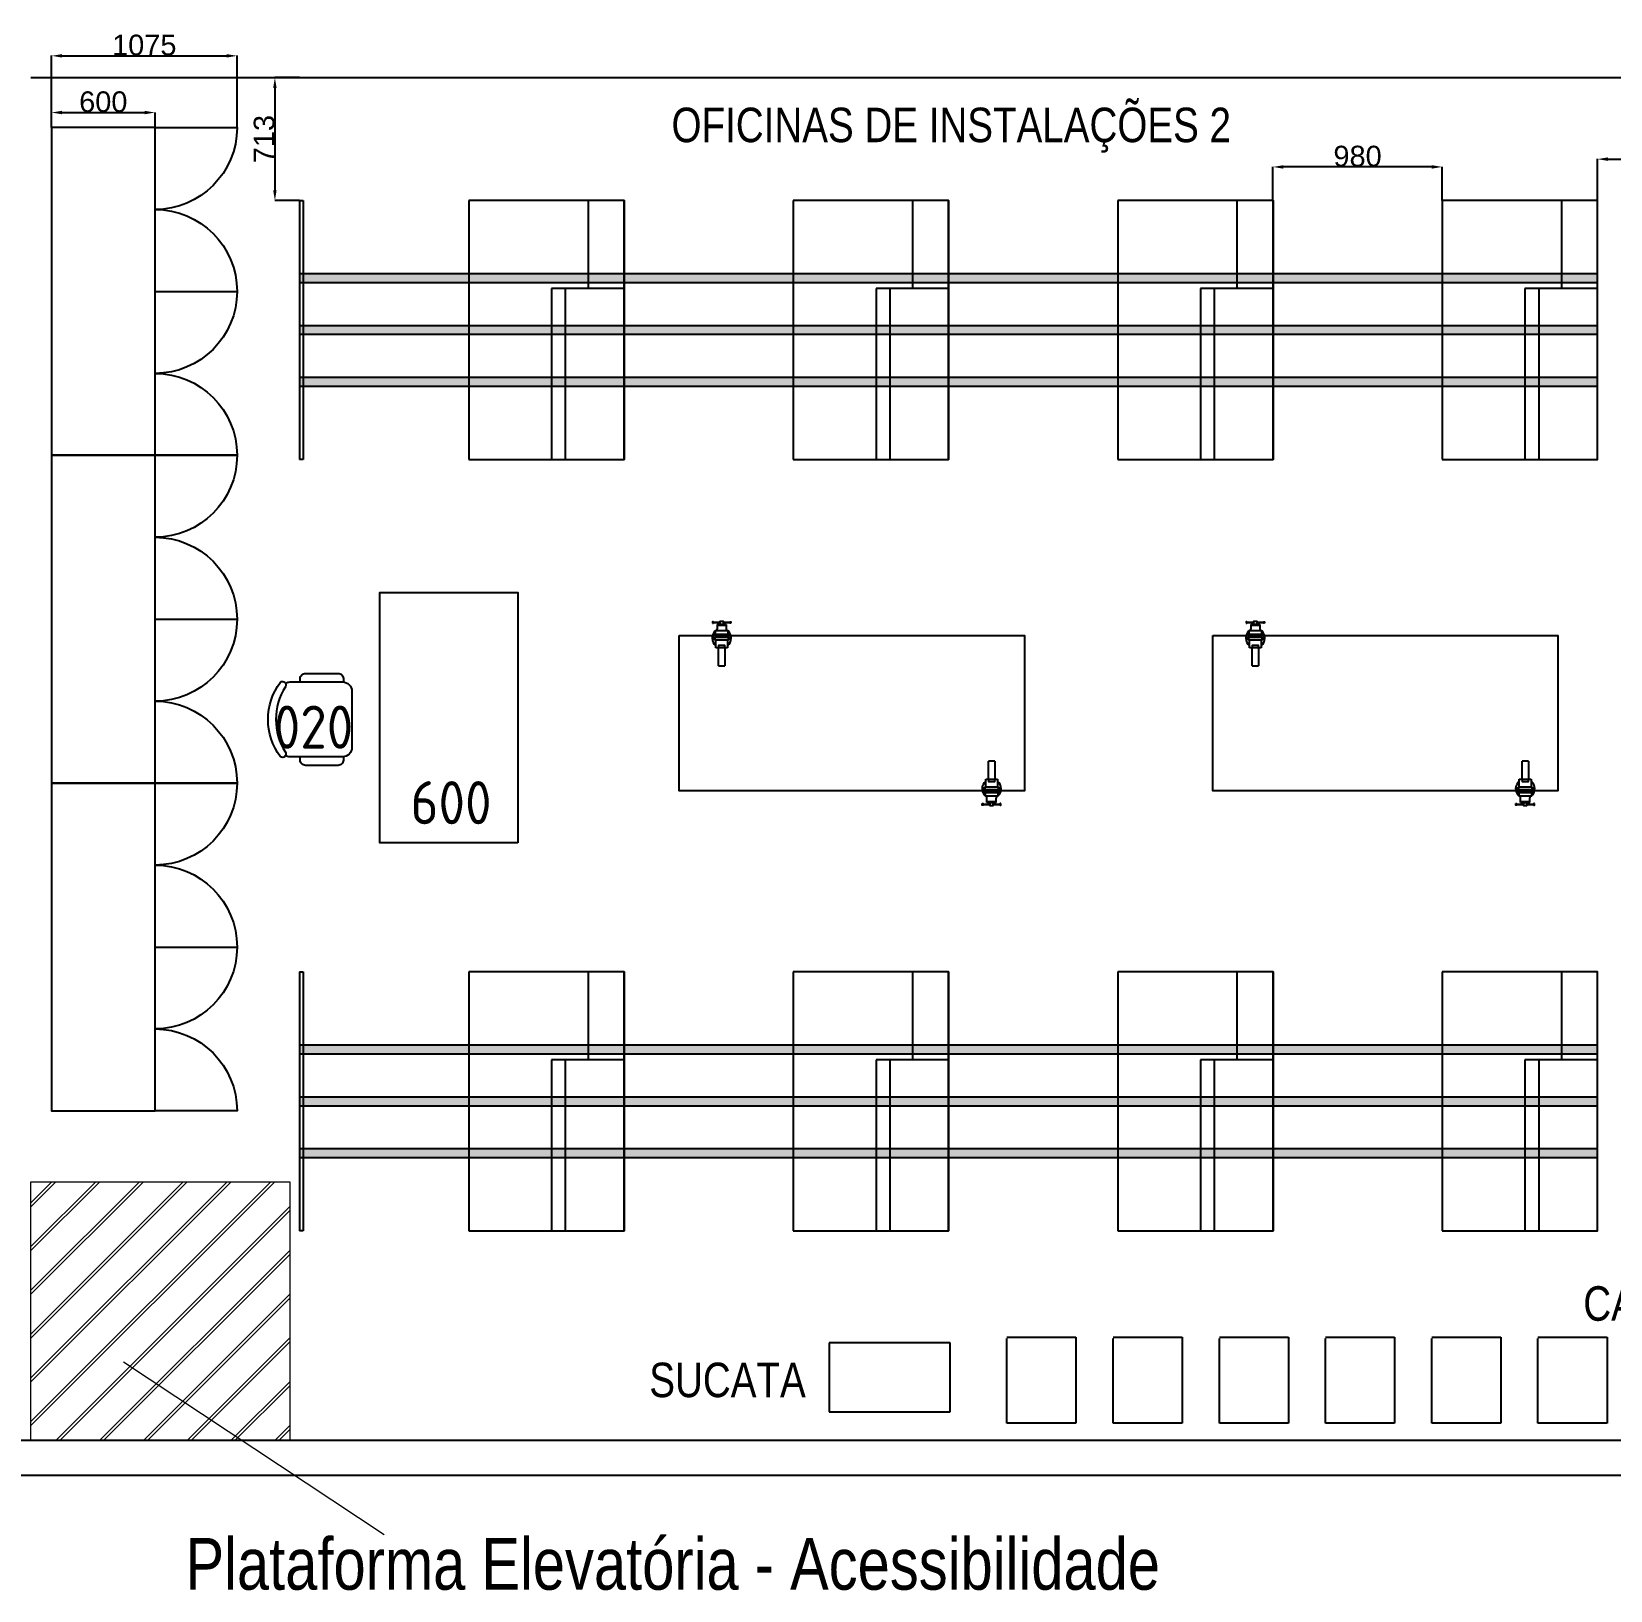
# Model space of a CAD drawing. Header units: millimetres. Extents: x 18768 to 1484868, y -11027 to 520152.
# Drawn here: x 1359108 to 1368256, y 147676 to 156711 of the extents above; entities that cross this region are included whole.
import ezdxf
from ezdxf.enums import TextEntityAlignment as Align

# ---------------------------------------------------------------- set-up
doc = ezdxf.new("R2010")
doc.units = ezdxf.units.MM
for name, color, linetype in [('4-MOBILIA', 4, 'Continuous'), ('A Construir', 1, 'Continuous'), ('L025-CONTORNO', 7, 'Continuous'), ('L025-TEXTO', 7, 'Continuous'), ('L035-ARRANJO-ADQUIRIR', 102, 'Continuous'), ('L035-TEXTO', 40, 'Continuous'), ('PAREDES', 7, 'Continuous')]:
    doc.layers.add(name, color=color, linetype=linetype)
doc.styles.add('ISO-CP--25', font='isocp.shx', dxfattribs={"height": 250})
doc.styles.get("Standard").update_dxf_attribs({"font": 'arial.ttf'})
doc.dimstyles.new('ISO-25', dxfattribs={"dimtxt": 2.5, "dimasz": 2.5, "dimexe": 1.25, "dimexo": 0.625, "dimtad": 1, "dimtxsty": 'Standard', "dimcen": 2.5, "dimadec": 0, "dimazin": 0, "dimtfac": 1, "dimtmove": 0, "dimatfit": 3, "dimfxl": 1, "dimarcsym": 0})

# ---------------------------------------------------------------- blocks, each defined once
blk = doc.blocks.new('*D262')
at = {"color": 0, "lineweight": -2, "transparency": 16777216}
for p, q in [((1366300.6, 155731.9), (1366300.6, 155927.8)), ((1367220.6, 155926.5), (1366360.6, 155926.5)), ((1367280.6, 155731.9), (1367280.6, 155927.8))]:
    blk.add_line(p, q, dxfattribs=at)
at = {"color": 0, "lineweight": 15, "transparency": 16777216}
for points in [[(1366360.6, 155936.5), (1366360.6, 155916.5), (1366300.6, 155926.5)], [(1367220.6, 155936.5), (1367220.6, 155916.5), (1367280.6, 155926.5)]]:
    blk.add_solid(points, dxfattribs=at)
at = {"layer": 'DEFPOINTS', "color": 0, "lineweight": 15, "transparency": 16777216}
for p in [(1366300.6, 155926.5), (1366300.6, 155731.3), (1367280.6, 155731.3)]:
    blk.add_point(p, dxfattribs=at)
at = {"color": 0, "transparency": 16777216, "insert": (1366790.6, 155988.4), "char_height": 120, "attachment_point": 5}
blk.add_mtext('980', dxfattribs=at)
blk = doc.blocks.new('*D260')
at = {"color": 0, "lineweight": -2, "transparency": 16777216}
for p, q in [((1360660, 156444.6), (1360516.5, 156444.6)), ((1360517.7, 156384.6), (1360517.7, 155791.3)), ((1360660, 155731.3), (1360516.5, 155731.3))]:
    blk.add_line(p, q, dxfattribs=at)
at = {"color": 0, "lineweight": 15, "transparency": 16777216}
for points in [[(1360507.7, 156384.6), (1360527.7, 156384.6), (1360517.7, 156444.6)], [(1360507.7, 155791.3), (1360527.7, 155791.3), (1360517.7, 155731.3)]]:
    blk.add_solid(points, dxfattribs=at)
at = {"layer": 'DEFPOINTS', "color": 0, "lineweight": 15, "transparency": 16777216}
for p in [(1360660.6, 156444.6), (1360517.7, 155731.3), (1360660.6, 155731.3)]:
    blk.add_point(p, dxfattribs=at)
at = {"color": 0, "transparency": 16777216, "insert": (1360455.8, 156087.9), "char_height": 120, "attachment_point": 5, "rotation": 90}
blk.add_mtext('713', dxfattribs=at)
blk = doc.blocks.new('*D263')
at = {"color": 0, "lineweight": -2, "transparency": 16777216}
for p, q in [((1368180.6, 155731.9), (1368180.6, 155972.7)), ((1368240.6, 155971.5), (1370176.7, 155971.5)), ((1370236.7, 155731.9), (1370236.7, 155972.7))]:
    blk.add_line(p, q, dxfattribs=at)
at = {"color": 0, "lineweight": 15, "transparency": 16777216}
for points in [[(1368240.6, 155981.5), (1368240.6, 155961.5), (1368180.6, 155971.5)], [(1370176.7, 155981.5), (1370176.7, 155961.5), (1370236.7, 155971.5)]]:
    blk.add_solid(points, dxfattribs=at)
at = {"layer": 'DEFPOINTS', "color": 0, "lineweight": 15, "transparency": 16777216}
for p in [(1370236.7, 155971.5), (1368180.6, 155731.3), (1370236.7, 155731.3)]:
    blk.add_point(p, dxfattribs=at)
at = {"color": 0, "transparency": 16777216, "insert": (1369208.7, 156033.4), "char_height": 120, "attachment_point": 5}
blk.add_mtext('2056', dxfattribs=at)
blk = doc.blocks.new('*U258')
for p, q in [((-200, 250), (200, 250)), ((-200, -250), (-200, 241.7)), ((200, 250), (200, -250)), ((200, -250), (-200, -250))]:
    blk.add_line(p, q)
blk = doc.blocks.new('*U259')
at = {"color": 0, "linetype": 'ByBlock', "lineweight": -2, "transparency": 16777216}
for p in [(-8000, 0), (-7384.6, 0), (-6769.2, 0), (-6153.8, 0), (-5538.5, 0), (-4923.1, 0), (-4307.7, 0), (-3692.3, 0), (-3076.9, 0), (-2461.5, 0), (-1846.2, 0), (-1230.8, 0), (-615.4, 0), (0, 0)]:
    blk.add_blockref('*U258', p, dxfattribs=at)
blk = doc.blocks.new('BL_SENAI_id9320210400')
at = {"layer": 'L035-ARRANJO-ADQUIRIR', "color": 0}
for points in [[(-689.7, 550.3, -0.290756), (-310.2, 550.3, 0.829608), (-283.9, 578.9, 0.333333), (-716.3, 578.9, 0.829608), (-690, 550.3)], [(-710.1, 549.8, 0.129448), (-717.1, 523.2), (-717.1, 218.5, 0.414214), (-663, 164.5), (-337.9, 164.5, 0.414214), (-283.9, 218.5), (-283.9, 524.9, 0.120944), (-290, 549.9)], [(-717.1, 464.5), (-737.1, 464.5, 0.414214), (-767.1, 434.5), (-767.1, 244.5, 0.414214), (-737.1, 214.5), (-716.9, 214.5)], [(-283.9, 214.5), (-263.9, 214.5, 0.414214), (-233.9, 244.5), (-233.9, 434.5, 0.414214), (-263.9, 464.5), (-283.9, 464.5)]]:
    blk.add_lwpolyline(points, format="xyb", dxfattribs=at)
at = {"layer": 'L025-TEXTO', "style": 'ISO-CP--25'}
blk.add_attdef('rmp_mt_codmaterial', (15, 15), '', height=40, dxfattribs=at)
at = {"layer": 'L025-TEXTO', "style": 'ISO-CP--25', "flags": 1}
for tag in ['rmp_mt_nomeunid', 'rmp_mt_potencia', 'rmp_mt_cod']:
    blk.add_attdef(tag, (15, 15), '', height=40, dxfattribs=at)
blk = doc.blocks.new('BL_SENAI_id9320220810')
at = {"layer": 'L025-CONTORNO', "color": 0}
blk.add_lwpolyline([(-688.2, 238.2), (111.8, 238.2), (111.8, 1688.2), (-688.2, 1688.2)], close=True, dxfattribs=at)
at = {"layer": 'L025-TEXTO', "style": 'ISO-CP--25'}
blk.add_attdef('rmp_mt_codmaterial', (15, 15), '', height=40, dxfattribs=at)
at = {"layer": 'L025-TEXTO', "style": 'ISO-CP--25', "flags": 1}
for tag in ['rmp_mt_nomeunid', 'rmp_mt_potencia', 'rmp_mt_cod']:
    blk.add_attdef(tag, (15, 15), '', height=40, dxfattribs=at)
blk = doc.blocks.new('*D269')
at = {"color": 0, "lineweight": -2, "transparency": 16777216}
for p, q in [((1359223.5, 156155.6), (1359223.5, 156242.9)), ((1359283.5, 156241.7), (1359763.5, 156241.7)), ((1359823.5, 156155.6), (1359823.5, 156242.9))]:
    blk.add_line(p, q, dxfattribs=at)
at = {"color": 0, "lineweight": 15, "transparency": 16777216}
for points in [[(1359283.5, 156251.7), (1359283.5, 156231.7), (1359223.5, 156241.7)], [(1359763.5, 156251.7), (1359763.5, 156231.7), (1359823.5, 156241.7)]]:
    blk.add_solid(points, dxfattribs=at)
at = {"layer": 'DEFPOINTS', "color": 0, "lineweight": 15, "transparency": 16777216}
for p in [(1359823.5, 156241.7), (1359223.5, 156154.9), (1359823.5, 156154.9)]:
    blk.add_point(p, dxfattribs=at)
at = {"color": 0, "transparency": 16777216, "insert": (1359523.5, 156303.6), "char_height": 120, "attachment_point": 5}
blk.add_mtext('600', dxfattribs=at)
blk = doc.blocks.new('*D270')
at = {"color": 0, "lineweight": -2, "transparency": 16777216}
for p, q in [((1359223.5, 156155.6), (1359223.5, 156571.7)), ((1359283.5, 156570.4), (1360238.5, 156570.4)), ((1360298.5, 156155.6), (1360298.5, 156571.7))]:
    blk.add_line(p, q, dxfattribs=at)
at = {"color": 0, "lineweight": 15, "transparency": 16777216}
for points in [[(1359283.5, 156580.4), (1359283.5, 156560.4), (1359223.5, 156570.4)], [(1360238.5, 156580.4), (1360238.5, 156560.4), (1360298.5, 156570.4)]]:
    blk.add_solid(points, dxfattribs=at)
at = {"layer": 'DEFPOINTS', "color": 0, "lineweight": 15, "transparency": 16777216}
for p in [(1360298.5, 156570.4), (1359223.5, 156154.9), (1360298.5, 156154.9)]:
    blk.add_point(p, dxfattribs=at)
at = {"color": 0, "transparency": 16777216, "insert": (1359761, 156632.3), "char_height": 120, "attachment_point": 5}
blk.add_mtext('1075', dxfattribs=at)

msp = doc.modelspace()

# ---------------------------------------------------------------- hatches: boundary and pattern name
at = {"true_color": 0xf4ee51}
h = msp.add_hatch(color=41, dxfattribs=at)
h.dxf.hatch_style = 1
h.paths.add_polyline_path([(1361640.638, 155306.259), (1360660.638, 155306.259), (1360660.638, 155256.259), (1361640.638, 155256.259)])
h.paths.add_polyline_path([(1362120.503, 155306.259), (1361640.638, 155306.259), (1361640.638, 155256.259), (1362120.503, 155256.259)])
h.paths.add_polyline_path([(1362200.257, 155306.259), (1362120.503, 155306.259), (1362120.503, 155256.259), (1362200.257, 155256.259)])
h.paths.add_polyline_path([(1362540.638, 155306.259), (1362200.257, 155306.259), (1362200.257, 155256.259), (1362540.638, 155256.259)])
h.paths.add_polyline_path([(1363520.638, 155306.259), (1362540.638, 155306.259), (1362540.638, 155256.259), (1363520.638, 155256.259)])
h.paths.add_polyline_path([(1364000.503, 155306.259), (1363520.638, 155306.259), (1363520.638, 155256.259), (1364000.503, 155256.259)])
h.paths.add_polyline_path([(1364080.257, 155306.259), (1364000.503, 155306.259), (1364000.503, 155256.259), (1364080.257, 155256.259)])
h.paths.add_polyline_path([(1364420.638, 155306.259), (1364080.257, 155306.259), (1364080.257, 155256.259), (1364420.638, 155256.259)])
h.paths.add_polyline_path([(1365400.638, 155306.259), (1364420.638, 155306.259), (1364420.638, 155256.259), (1365400.638, 155256.259)])
h.paths.add_polyline_path([(1366300.638, 155306.259), (1365400.638, 155306.259), (1365400.638, 155256.259), (1366300.638, 155256.259)])
h.paths.add_polyline_path([(1367280.638, 155306.259), (1366300.638, 155306.259), (1366300.638, 155256.259), (1367280.638, 155256.259)])
h.paths.add_polyline_path([(1367760.503, 155306.259), (1367280.638, 155306.259), (1367280.638, 155256.259), (1367760.503, 155256.259)])
h.paths.add_polyline_path([(1367840.257, 155306.259), (1367760.503, 155306.259), (1367760.503, 155256.259), (1367840.257, 155256.259)])
h.paths.add_polyline_path([(1368180.638, 155306.259), (1367840.257, 155306.259), (1367840.257, 155256.259), (1368180.638, 155256.259)])
h = msp.add_hatch(color=41, dxfattribs=at)
h.dxf.hatch_style = 1
h.paths.add_polyline_path([(1361640.637, 155006.259), (1360660.637, 155006.259), (1360660.637, 154956.259), (1361640.637, 154956.259)])
h.paths.add_polyline_path([(1362120.502, 155006.259), (1361640.637, 155006.259), (1361640.637, 154956.259), (1362120.502, 154956.259)])
h.paths.add_polyline_path([(1362200.257, 155006.259), (1362120.502, 155006.259), (1362120.502, 154956.259), (1362200.257, 154956.259)])
h.paths.add_polyline_path([(1362540.637, 155006.259), (1362200.257, 155006.259), (1362200.257, 154956.259), (1362540.637, 154956.259)])
h.paths.add_polyline_path([(1363520.637, 155006.259), (1362540.637, 155006.259), (1362540.637, 154956.259), (1363520.637, 154956.259)])
h.paths.add_polyline_path([(1364000.502, 155006.259), (1363520.637, 155006.259), (1363520.637, 154956.259), (1364000.502, 154956.259)])
h.paths.add_polyline_path([(1364080.257, 155006.259), (1364000.502, 155006.259), (1364000.502, 154956.259), (1364080.257, 154956.259)])
h.paths.add_polyline_path([(1364420.637, 155006.259), (1364080.257, 155006.259), (1364080.257, 154956.259), (1364420.637, 154956.259)])
h.paths.add_polyline_path([(1365400.637, 155006.259), (1364420.637, 155006.259), (1364420.637, 154956.259), (1365400.637, 154956.259)])
h.paths.add_polyline_path([(1366300.637, 155006.259), (1365400.637, 155006.259), (1365400.637, 154956.259), (1366300.637, 154956.259)])
h.paths.add_polyline_path([(1367280.637, 155006.259), (1366300.637, 155006.259), (1366300.637, 154956.259), (1367280.637, 154956.259)])
h.paths.add_polyline_path([(1367760.502, 155006.259), (1367280.637, 155006.259), (1367280.637, 154956.259), (1367760.502, 154956.259)])
h.paths.add_polyline_path([(1367840.257, 155006.259), (1367760.502, 155006.259), (1367760.502, 154956.259), (1367840.257, 154956.259)])
h.paths.add_polyline_path([(1368180.637, 155006.259), (1367840.257, 155006.259), (1367840.257, 154956.259), (1368180.637, 154956.259)])
h = msp.add_hatch(color=41, dxfattribs=at)
h.dxf.hatch_style = 1
h.paths.add_polyline_path([(1361640.638, 154706.259), (1360660.638, 154706.259), (1360660.638, 154656.259), (1361640.638, 154656.259)])
h.paths.add_polyline_path([(1362120.503, 154706.259), (1361640.638, 154706.259), (1361640.638, 154656.259), (1362120.503, 154656.259)])
h.paths.add_polyline_path([(1362200.257, 154706.259), (1362120.503, 154706.259), (1362120.503, 154656.259), (1362200.257, 154656.259)])
h.paths.add_polyline_path([(1362540.638, 154706.259), (1362200.257, 154706.259), (1362200.257, 154656.259), (1362540.638, 154656.259)])
h.paths.add_polyline_path([(1363520.638, 154706.259), (1362540.638, 154706.259), (1362540.638, 154656.259), (1363520.638, 154656.259)])
h.paths.add_polyline_path([(1364000.503, 154706.259), (1363520.638, 154706.259), (1363520.638, 154656.259), (1364000.503, 154656.259)])
h.paths.add_polyline_path([(1364080.257, 154706.259), (1364000.503, 154706.259), (1364000.503, 154656.259), (1364080.257, 154656.259)])
h.paths.add_polyline_path([(1364420.638, 154706.259), (1364080.257, 154706.259), (1364080.257, 154656.259), (1364420.638, 154656.259)])
h.paths.add_polyline_path([(1365400.638, 154706.259), (1364420.638, 154706.259), (1364420.638, 154656.259), (1365400.638, 154656.259)])
h.paths.add_polyline_path([(1366300.638, 154706.259), (1365400.638, 154706.259), (1365400.638, 154656.259), (1366300.638, 154656.259)])
h.paths.add_polyline_path([(1367280.638, 154706.259), (1366300.638, 154706.259), (1366300.638, 154656.259), (1367280.638, 154656.259)])
h.paths.add_polyline_path([(1367760.503, 154706.259), (1367280.638, 154706.259), (1367280.638, 154656.259), (1367760.503, 154656.259)])
h.paths.add_polyline_path([(1367840.257, 154706.259), (1367760.503, 154706.259), (1367760.503, 154656.259), (1367840.257, 154656.259)])
h.paths.add_polyline_path([(1368180.638, 154706.259), (1367840.257, 154706.259), (1367840.257, 154656.259), (1368180.638, 154656.259)])
h = msp.add_hatch(color=41, dxfattribs=at)
h.dxf.hatch_style = 1
h.paths.add_polyline_path([(1361640.638, 150835.481), (1360660.638, 150835.481), (1360660.638, 150785.481), (1361640.638, 150785.481)])
h.paths.add_polyline_path([(1362120.503, 150835.481), (1361640.638, 150835.481), (1361640.638, 150785.481), (1362120.503, 150785.481)])
h.paths.add_polyline_path([(1362200.257, 150835.481), (1362120.503, 150835.481), (1362120.503, 150785.481), (1362200.257, 150785.481)])
h.paths.add_polyline_path([(1362540.638, 150835.481), (1362200.257, 150835.481), (1362200.257, 150785.481), (1362540.638, 150785.481)])
h.paths.add_polyline_path([(1363520.638, 150835.481), (1362540.638, 150835.481), (1362540.638, 150785.481), (1363520.638, 150785.481)])
h.paths.add_polyline_path([(1364000.503, 150835.481), (1363520.638, 150835.481), (1363520.638, 150785.481), (1364000.503, 150785.481)])
h.paths.add_polyline_path([(1364080.257, 150835.481), (1364000.503, 150835.481), (1364000.503, 150785.481), (1364080.257, 150785.481)])
h.paths.add_polyline_path([(1364420.638, 150835.481), (1364080.257, 150835.481), (1364080.257, 150785.481), (1364420.638, 150785.481)])
h.paths.add_polyline_path([(1365400.638, 150835.481), (1364420.638, 150835.481), (1364420.638, 150785.481), (1365400.638, 150785.481)])
h.paths.add_polyline_path([(1366300.638, 150835.481), (1365400.638, 150835.481), (1365400.638, 150785.481), (1366300.638, 150785.481)])
h.paths.add_polyline_path([(1367280.638, 150835.481), (1366300.638, 150835.481), (1366300.638, 150785.481), (1367280.638, 150785.481)])
h.paths.add_polyline_path([(1367760.503, 150835.481), (1367280.638, 150835.481), (1367280.638, 150785.481), (1367760.503, 150785.481)])
h.paths.add_polyline_path([(1367840.257, 150835.481), (1367760.503, 150835.481), (1367760.503, 150785.481), (1367840.257, 150785.481)])
h.paths.add_polyline_path([(1368180.638, 150835.481), (1367840.257, 150835.481), (1367840.257, 150785.481), (1368180.638, 150785.481)])
h = msp.add_hatch(color=41, dxfattribs=at)
h.dxf.hatch_style = 1
h.paths.add_polyline_path([(1361640.637, 150535.481), (1360660.637, 150535.481), (1360660.637, 150485.481), (1361640.637, 150485.481)])
h.paths.add_polyline_path([(1362120.502, 150535.481), (1361640.637, 150535.481), (1361640.637, 150485.481), (1362120.502, 150485.481)])
h.paths.add_polyline_path([(1362200.257, 150535.481), (1362120.502, 150535.481), (1362120.502, 150485.481), (1362200.257, 150485.481)])
h.paths.add_polyline_path([(1362540.637, 150535.481), (1362200.257, 150535.481), (1362200.257, 150485.481), (1362540.637, 150485.481)])
h.paths.add_polyline_path([(1363520.637, 150535.481), (1362540.637, 150535.481), (1362540.637, 150485.481), (1363520.637, 150485.481)])
h.paths.add_polyline_path([(1364000.502, 150535.481), (1363520.637, 150535.481), (1363520.637, 150485.481), (1364000.502, 150485.481)])
h.paths.add_polyline_path([(1364080.257, 150535.481), (1364000.502, 150535.481), (1364000.502, 150485.481), (1364080.257, 150485.481)])
h.paths.add_polyline_path([(1364420.637, 150535.481), (1364080.257, 150535.481), (1364080.257, 150485.481), (1364420.637, 150485.481)])
h.paths.add_polyline_path([(1365400.637, 150535.481), (1364420.637, 150535.481), (1364420.637, 150485.481), (1365400.637, 150485.481)])
h.paths.add_polyline_path([(1366300.637, 150535.481), (1365400.637, 150535.481), (1365400.637, 150485.481), (1366300.637, 150485.481)])
h.paths.add_polyline_path([(1367280.637, 150535.481), (1366300.637, 150535.481), (1366300.637, 150485.481), (1367280.637, 150485.481)])
h.paths.add_polyline_path([(1367760.502, 150535.481), (1367280.637, 150535.481), (1367280.637, 150485.481), (1367760.502, 150485.481)])
h.paths.add_polyline_path([(1367840.257, 150535.481), (1367760.502, 150535.481), (1367760.502, 150485.481), (1367840.257, 150485.481)])
h.paths.add_polyline_path([(1368180.637, 150535.481), (1367840.257, 150535.481), (1367840.257, 150485.481), (1368180.637, 150485.481)])
h = msp.add_hatch(color=41, dxfattribs=at)
h.dxf.hatch_style = 1
h.paths.add_polyline_path([(1361640.638, 150235.481), (1360660.638, 150235.481), (1360660.638, 150185.481), (1361640.638, 150185.481)])
h.paths.add_polyline_path([(1362120.503, 150235.481), (1361640.638, 150235.481), (1361640.638, 150185.481), (1362120.503, 150185.481)])
h.paths.add_polyline_path([(1362200.257, 150235.481), (1362120.503, 150235.481), (1362120.503, 150185.481), (1362200.257, 150185.481)])
h.paths.add_polyline_path([(1362540.638, 150235.481), (1362200.257, 150235.481), (1362200.257, 150185.481), (1362540.638, 150185.481)])
h.paths.add_polyline_path([(1363520.638, 150235.481), (1362540.638, 150235.481), (1362540.638, 150185.481), (1363520.638, 150185.481)])
h.paths.add_polyline_path([(1364000.503, 150235.481), (1363520.638, 150235.481), (1363520.638, 150185.481), (1364000.503, 150185.481)])
h.paths.add_polyline_path([(1364080.257, 150235.481), (1364000.503, 150235.481), (1364000.503, 150185.481), (1364080.257, 150185.481)])
h.paths.add_polyline_path([(1364420.638, 150235.481), (1364080.257, 150235.481), (1364080.257, 150185.481), (1364420.638, 150185.481)])
h.paths.add_polyline_path([(1365400.638, 150235.481), (1364420.638, 150235.481), (1364420.638, 150185.481), (1365400.638, 150185.481)])
h.paths.add_polyline_path([(1366300.638, 150235.481), (1365400.638, 150235.481), (1365400.638, 150185.481), (1366300.638, 150185.481)])
h.paths.add_polyline_path([(1367280.638, 150235.481), (1366300.638, 150235.481), (1366300.638, 150185.481), (1367280.638, 150185.481)])
h.paths.add_polyline_path([(1367760.503, 150235.481), (1367280.638, 150235.481), (1367280.638, 150185.481), (1367760.503, 150185.481)])
h.paths.add_polyline_path([(1367840.257, 150235.481), (1367760.503, 150235.481), (1367760.503, 150185.481), (1367840.257, 150185.481)])
h.paths.add_polyline_path([(1368180.638, 150235.481), (1367840.257, 150235.481), (1367840.257, 150185.481), (1368180.638, 150185.481)])
at = {"layer": 'A Construir', "linetype": 'ByBlock', "lineweight": 15}
h = msp.add_hatch(dxfattribs=at)
h.set_pattern_fill('JIS_LC_8A', color=0, scale=23)
h.paths.add_polyline_path([(1360604.046, 150044.6), (1359104.046, 150044.6), (1359104.046, 148544.6), (1360604.046, 148544.6)])

# ---------------------------------------------------------------- linework, layer by layer
for p, q in [((1360660.637, 155731.259), (1360680.637, 155731.259)), ((1360680.637, 155731.259), (1360680.637, 154231.259)), ((1361640.637, 155731.259), (1361640.637, 154231.259)), ((1362331.948, 155731.259), (1362331.948, 155221.759)), ((1363520.637, 155731.259), (1363520.637, 154231.259)), ((1364211.948, 155731.259), (1364211.948, 155221.759)), ((1365400.637, 155731.259), (1365400.637, 154231.259)), ((1366091.948, 155731.259), (1366091.948, 155221.759)), ((1367280.637, 155731.259), (1367280.637, 154231.259)), ((1367971.948, 155731.259), (1367971.948, 155221.759)), ((1368180.637, 155306.259), (1360660.637, 155306.259)), ((1360660.637, 155306.259), (1360660.637, 155256.259)), ((1360660.637, 155256.259), (1368180.637, 155256.259)), ((1368180.637, 155256.259), (1368180.637, 155306.259)), ((1362540.637, 155221.759), (1362120.502, 155221.759)), ((1362120.502, 155221.759), (1362120.502, 154231.259)), ((1362200.257, 155221.759), (1362200.257, 154231.259)), ((1364420.637, 155221.759), (1364000.502, 155221.759)), ((1364000.502, 155221.759), (1364000.502, 154231.259)), ((1364080.257, 155221.759), (1364080.257, 154231.259)), ((1366300.637, 155221.759), (1365880.502, 155221.759)), ((1365880.502, 155221.759), (1365880.502, 154231.259)), ((1365960.257, 155221.759), (1365960.257, 154231.259)), ((1368180.637, 155221.759), (1367760.502, 155221.759)), ((1367760.502, 155221.759), (1367760.502, 154231.259)), ((1367840.257, 155221.759), (1367840.257, 154231.259)), ((1368180.637, 155006.259), (1360660.637, 155006.259)), ((1360660.637, 155006.259), (1360660.637, 154956.259)), ((1368180.637, 154956.259), (1368180.637, 155006.259)), ((1360660.637, 154956.259), (1368180.637, 154956.259)), ((1368180.637, 154706.259), (1360660.637, 154706.259)), ((1360660.637, 154706.259), (1360660.637, 154656.259)), ((1368180.637, 154656.259), (1368180.637, 154706.259)), ((1360660.637, 154656.259), (1368180.637, 154656.259)), ((1360680.637, 154231.259), (1360660.637, 154231.259)), ((1360660.637, 151260.481), (1360680.637, 151260.481)), ((1360680.637, 151260.481), (1360680.637, 149760.481)), ((1361640.637, 151260.481), (1361640.637, 149760.481)), ((1362331.948, 151260.481), (1362331.948, 150750.981)), ((1363520.637, 151260.481), (1363520.637, 149760.481)), ((1364211.948, 151260.481), (1364211.948, 150750.981)), ((1365400.637, 151260.481), (1365400.637, 149760.481)), ((1366091.948, 151260.481), (1366091.948, 150750.981)), ((1367280.637, 151260.481), (1367280.637, 149760.481)), ((1367971.948, 151260.481), (1367971.948, 150750.981)), ((1368180.637, 150835.481), (1360660.637, 150835.481)), ((1360660.637, 150835.481), (1360660.637, 150785.481)), ((1360660.637, 150785.481), (1368180.637, 150785.481)), ((1368180.637, 150785.481), (1368180.637, 150835.481)), ((1362540.637, 150750.981), (1362120.502, 150750.981)), ((1362120.502, 150750.981), (1362120.502, 149760.481)), ((1362200.257, 150750.981), (1362200.257, 149760.481)), ((1364420.637, 150750.981), (1364000.502, 150750.981)), ((1364000.502, 150750.981), (1364000.502, 149760.481)), ((1364080.257, 150750.981), (1364080.257, 149760.481)), ((1366300.637, 150750.981), (1365880.502, 150750.981)), ((1365880.502, 150750.981), (1365880.502, 149760.481)), ((1365960.257, 150750.981), (1365960.257, 149760.481)), ((1368180.637, 150750.981), (1367760.502, 150750.981)), ((1367760.502, 150750.981), (1367760.502, 149760.481)), ((1367840.257, 150750.981), (1367840.257, 149760.481)), ((1368180.637, 150535.481), (1360660.637, 150535.481)), ((1360660.637, 150535.481), (1360660.637, 150485.481)), ((1360660.637, 150485.481), (1368180.637, 150485.481)), ((1368180.637, 150485.481), (1368180.637, 150535.481)), ((1368180.637, 150235.481), (1360660.637, 150235.481)), ((1360660.637, 150235.481), (1360660.637, 150185.481)), ((1368180.637, 150185.481), (1368180.637, 150235.481)), ((1360660.637, 150185.481), (1368180.637, 150185.481)), ((1360680.637, 149760.481), (1360660.637, 149760.481)), ((1364429.326, 149110.116), (1363729.326, 149110.116)), ((1363729.326, 149110.116), (1363729.326, 148710.116)), ((1364429.326, 148710.116), (1364429.326, 149110.116)), ((1363729.326, 148710.116), (1364429.326, 148710.116))]:
    msp.add_line(p, q)
at = {"color": 2}
for p, q in [((1359823.457, 155204.932), (1360298.457, 155204.932)), ((1359823.457, 153304.932), (1360298.457, 153304.932)), ((1359823.457, 151404.932), (1360298.457, 151404.932))]:
    msp.add_line(p, q, dxfattribs=at)
for points in [[(1359223.457, 156154.932), (1359223.457, 154254.932), (1359823.457, 154254.932), (1359823.457, 156154.932)], [(1359223.457, 154254.932), (1359223.457, 152354.932), (1359823.457, 152354.932), (1359823.457, 154254.932)], [(1359223.457, 152354.932), (1359223.457, 150454.932), (1359823.457, 150454.932), (1359823.457, 152354.932)]]:
    msp.add_lwpolyline(points, close=True)
for points in [[(1359823.457, 156154.932), (1360298.457, 156154.932, -0.41421356), (1359823.457, 155679.932, -0.41421356), (1360298.457, 155204.932, -0.41421356), (1359823.457, 154729.932, -0.41421356), (1360298.457, 154254.932), (1359823.457, 154254.932)], [(1359823.457, 154254.932), (1360298.457, 154254.932, -0.41421356), (1359823.457, 153779.932, -0.41421356), (1360298.457, 153304.932, -0.41421356), (1359823.457, 152829.932, -0.41421356), (1360298.457, 152354.932), (1359823.457, 152354.932)], [(1359823.457, 152354.932), (1360298.457, 152354.932, -0.41421356), (1359823.457, 151879.932, -0.41421356), (1360298.457, 151404.932, -0.41421356), (1359823.457, 150929.932, -0.41421356), (1360298.457, 150454.932), (1359823.457, 150454.932)]]:
    msp.add_lwpolyline(points, format="xyb", dxfattribs=at)
for points in [[(1360660.637, 155731.259), (1360660.637, 154231.259)], [(1362540.637, 154231.259), (1362540.637, 155731.259), (1361640.637, 155731.259)], [(1362540.637, 155731.259), (1362540.637, 154231.259)], [(1364420.637, 154231.259), (1364420.637, 155731.259), (1363520.637, 155731.259)], [(1364420.637, 155731.259), (1364420.637, 154231.259)], [(1366300.637, 154231.259), (1366300.637, 155731.259), (1365400.637, 155731.259)], [(1366300.637, 155731.259), (1366300.637, 154231.259)], [(1368180.637, 154231.259), (1368180.637, 155731.259), (1367280.637, 155731.259)], [(1361640.637, 154231.259), (1362540.637, 154231.259), (1362540.637, 155256.259)], [(1363520.637, 154231.259), (1364420.637, 154231.259), (1364420.637, 155256.259)], [(1365400.637, 154231.259), (1366300.637, 154231.259), (1366300.637, 155256.259)], [(1367280.637, 154231.259), (1368180.637, 154231.259), (1368180.637, 155256.259)], [(1360660.637, 151260.481), (1360660.637, 149760.481)], [(1362540.637, 149760.481), (1362540.637, 151260.481), (1361640.637, 151260.481)], [(1362540.637, 151260.481), (1362540.637, 149760.481)], [(1364420.637, 149760.481), (1364420.637, 151260.481), (1363520.637, 151260.481)], [(1364420.637, 151260.481), (1364420.637, 149760.481)], [(1366300.637, 149760.481), (1366300.637, 151260.481), (1365400.637, 151260.481)], [(1366300.637, 151260.481), (1366300.637, 149760.481)], [(1368180.637, 149760.481), (1368180.637, 151260.481), (1367280.637, 151260.481)], [(1361640.637, 149760.481), (1362540.637, 149760.481), (1362540.637, 150785.481)], [(1363520.637, 149760.481), (1364420.637, 149760.481), (1364420.637, 150785.481)], [(1365400.637, 149760.481), (1366300.637, 149760.481), (1366300.637, 150785.481)], [(1367280.637, 149760.481), (1368180.637, 149760.481), (1368180.637, 150785.481)]]:
    msp.add_lwpolyline(points)
at = {"layer": 'A Construir'}
msp.add_line((1359104.046, 156444.6), (1379313.298, 156444.6), dxfattribs=at)
at = {"layer": 'A Construir', "linetype": 'ByBlock', "lineweight": 15}
msp.add_line((1359640, 149000), (1361150, 148000), dxfattribs=at)
msp.add_lwpolyline([(1359104.046, 150044.6), (1360604.046, 150044.6), (1360604.046, 148544.6), (1359104.046, 148544.6), (1359104.046, 150044.6)], dxfattribs=at)
at = {"layer": 'L035-ARRANJO-ADQUIRIR'}
for p, q in [((1363079.583, 153275.227), (1363132.859, 153275.227)), ((1363079.583, 153275.227), (1363079.583, 153248.088)), ((1363079.583, 153270.809), (1363132.859, 153270.809)), ((1363121.386, 153236.728), (1363091.056, 153236.728)), ((1363132.859, 153275.227), (1363132.859, 153248.088)), ((1366171.435, 153275.227), (1366224.711, 153275.227)), ((1366171.435, 153275.227), (1366171.435, 153248.088)), ((1366171.435, 153270.809), (1366224.711, 153270.809)), ((1366213.238, 153236.728), (1366182.908, 153236.728)), ((1366224.711, 153275.227), (1366224.711, 153248.088)), ((1363068.222, 153213.338), (1363068.222, 153219.19)), ((1363144.22, 153213.338), (1363068.222, 153213.338)), ((1363068.222, 153206.613), (1363068.222, 153200.761)), ((1363144.22, 153206.613), (1363068.222, 153206.613)), ((1363071.931, 153139.75), (1363071.931, 153180.635)), ((1363140.512, 153139.75), (1363071.931, 153139.75)), ((1363076.424, 153219.19), (1363144.22, 153219.19)), ((1363076.424, 153200.761), (1363144.22, 153200.761)), ((1363087.891, 153035.042), (1363087.891, 153139.75)), ((1363124.552, 153139.75), (1363124.552, 153035.042)), ((1363140.512, 153180.635), (1363140.512, 153139.75)), ((1363144.22, 153219.19), (1363144.22, 153213.338)), ((1363144.22, 153200.761), (1363144.22, 153206.613)), ((1366160.074, 153213.338), (1366160.074, 153219.19)), ((1366236.072, 153213.338), (1366160.074, 153213.338)), ((1366160.074, 153206.613), (1366160.074, 153200.761)), ((1366236.072, 153206.613), (1366160.074, 153206.613)), ((1366163.783, 153139.75), (1366163.783, 153180.635)), ((1366232.364, 153139.75), (1366163.783, 153139.75)), ((1366168.277, 153219.19), (1366236.072, 153219.19)), ((1366168.277, 153200.761), (1366236.072, 153200.761)), ((1366179.743, 153035.042), (1366179.743, 153139.75)), ((1366216.404, 153139.75), (1366216.404, 153035.042)), ((1366232.364, 153180.635), (1366232.364, 153139.75)), ((1366236.072, 153219.19), (1366236.072, 153213.338)), ((1366236.072, 153200.761), (1366236.072, 153206.613)), ((1363087.891, 153035.042), (1363124.552, 153035.042)), ((1366179.743, 153035.042), (1366216.404, 153035.042)), ((1364688.501, 152482.418), (1364651.84, 152482.418)), ((1364651.84, 152377.71), (1364651.84, 152482.418)), ((1364688.501, 152482.418), (1364688.501, 152377.71)), ((1367780.353, 152482.418), (1367743.692, 152482.418)), ((1367743.692, 152377.71), (1367743.692, 152482.418)), ((1367780.353, 152482.418), (1367780.353, 152377.71)), ((1364632.172, 152316.699), (1364632.172, 152310.847)), ((1364632.172, 152310.847), (1364708.169, 152310.847)), ((1364635.88, 152336.825), (1364635.88, 152377.71)), ((1364635.88, 152377.71), (1364704.461, 152377.71)), ((1364704.461, 152377.71), (1364704.461, 152336.825)), ((1364708.169, 152310.847), (1364708.169, 152316.699)), ((1367724.024, 152316.699), (1367724.024, 152310.847)), ((1367724.024, 152310.847), (1367800.021, 152310.847)), ((1367727.732, 152336.825), (1367727.732, 152377.71)), ((1367727.732, 152377.71), (1367796.313, 152377.71)), ((1367796.313, 152377.71), (1367796.313, 152336.825)), ((1367800.021, 152310.847), (1367800.021, 152316.699)), ((1364632.172, 152298.27), (1364632.172, 152304.122)), ((1364632.172, 152304.122), (1364708.169, 152304.122)), ((1364699.967, 152298.27), (1364632.172, 152298.27)), ((1364643.532, 152242.233), (1364643.532, 152269.372)), ((1364696.809, 152246.651), (1364643.532, 152246.651)), ((1364696.809, 152242.233), (1364643.532, 152242.233)), ((1364655.006, 152280.732), (1364685.335, 152280.732)), ((1364696.809, 152242.233), (1364696.809, 152269.372)), ((1364708.169, 152304.122), (1364708.169, 152298.27)), ((1367724.024, 152298.27), (1367724.024, 152304.122)), ((1367724.024, 152304.122), (1367800.021, 152304.122)), ((1367791.819, 152298.27), (1367724.024, 152298.27)), ((1367735.384, 152242.233), (1367735.384, 152269.372)), ((1367788.661, 152246.651), (1367735.384, 152246.651)), ((1367788.661, 152242.233), (1367735.384, 152242.233)), ((1367746.858, 152280.732), (1367777.187, 152280.732)), ((1367788.661, 152242.233), (1367788.661, 152269.372)), ((1367800.021, 152304.122), (1367800.021, 152298.27))]:
    msp.add_line(p, q, dxfattribs=at)
for points in [[(1363052.562, 153281.226), (1363056.676, 153281.226), (1363056.676, 153290.617), (1363052.562, 153290.617)], [(1363068.222, 153236.728), (1363068.222, 153219.19), (1363144.22, 153219.19), (1363144.22, 153236.728)], [(1363114.229, 153275.227), (1363098.432, 153275.227), (1363098.432, 153293.845), (1363114.229, 153293.845)], [(1363160.099, 153281.226), (1363155.985, 153281.226), (1363155.985, 153290.617), (1363160.099, 153290.617)], [(1366144.414, 153281.226), (1366148.528, 153281.226), (1366148.528, 153290.617), (1366144.414, 153290.617)], [(1366160.074, 153236.728), (1366160.074, 153219.19), (1366236.072, 153219.19), (1366236.072, 153236.728)], [(1366206.081, 153275.227), (1366190.285, 153275.227), (1366190.285, 153293.845), (1366206.081, 153293.845)], [(1366251.951, 153281.226), (1366247.837, 153281.226), (1366247.837, 153290.617), (1366251.951, 153290.617)], [(1362859.965, 153211.211), (1364859.965, 153211.211), (1364859.965, 152311.211), (1362859.965, 152311.211)], [(1363068.222, 153183.223), (1363068.222, 153200.761), (1363144.22, 153200.761), (1363144.22, 153183.223)], [(1363122.4, 153139.75), (1363090.042, 153139.75), (1363090.042, 153155.41), (1363122.4, 153155.41)], [(1365951.817, 153211.211), (1367951.817, 153211.211), (1367951.817, 152311.211), (1365951.817, 152311.211)], [(1366160.074, 153183.223), (1366160.074, 153200.761), (1366236.072, 153200.761), (1366236.072, 153183.223)], [(1366214.252, 153139.75), (1366181.895, 153139.75), (1366181.895, 153155.41), (1366214.252, 153155.41)], [(1364708.169, 152334.237), (1364708.169, 152316.699), (1364632.172, 152316.699), (1364632.172, 152334.237)], [(1364653.992, 152377.71), (1364686.349, 152377.71), (1364686.349, 152362.05), (1364653.992, 152362.05)], [(1367800.021, 152334.237), (1367800.021, 152316.699), (1367724.024, 152316.699), (1367724.024, 152334.237)], [(1367745.844, 152377.71), (1367778.201, 152377.71), (1367778.201, 152362.05), (1367745.844, 152362.05)], [(1364616.292, 152236.234), (1364620.406, 152236.234), (1364620.406, 152226.843), (1364616.292, 152226.843)], [(1364708.169, 152280.732), (1364708.169, 152298.27), (1364632.172, 152298.27), (1364632.172, 152280.732)], [(1364662.163, 152242.233), (1364677.959, 152242.233), (1364677.959, 152223.615), (1364662.163, 152223.615)], [(1364723.829, 152236.234), (1364719.716, 152236.234), (1364719.716, 152226.843), (1364723.829, 152226.843)], [(1367708.144, 152236.234), (1367712.258, 152236.234), (1367712.258, 152226.843), (1367708.144, 152226.843)], [(1367800.021, 152280.732), (1367800.021, 152298.27), (1367724.024, 152298.27), (1367724.024, 152280.732)], [(1367754.015, 152242.233), (1367769.811, 152242.233), (1367769.811, 152223.615), (1367754.015, 152223.615)], [(1367815.681, 152236.234), (1367811.568, 152236.234), (1367811.568, 152226.843), (1367815.681, 152226.843)]]:
    msp.add_lwpolyline(points, close=True, dxfattribs=at)
for points in [[(1363098.432, 153283.867), (1363056.676, 153283.867), (1363056.676, 153287.976), (1363098.432, 153287.976)], [(1363114.229, 153287.976), (1363155.985, 153287.976), (1363155.985, 153283.867), (1363114.229, 153283.867)], [(1366190.285, 153283.867), (1366148.528, 153283.867), (1366148.528, 153287.976), (1366190.285, 153287.976)], [(1366206.081, 153287.976), (1366247.837, 153287.976), (1366247.837, 153283.867), (1366206.081, 153283.867)], [(1364662.163, 152229.485), (1364620.406, 152229.485), (1364620.406, 152233.593), (1364662.163, 152233.593)], [(1364677.959, 152233.593), (1364719.716, 152233.593), (1364719.716, 152229.485), (1364677.959, 152229.485)], [(1367754.015, 152229.485), (1367712.258, 152229.485), (1367712.258, 152233.593), (1367754.015, 152233.593)], [(1367769.811, 152233.593), (1367811.568, 152233.593), (1367811.568, 152229.485), (1367769.811, 152229.485)]]:
    msp.add_lwpolyline(points, dxfattribs=at)
for centre in [(1363059.573, 153193.974), (1363152.87, 153193.974), (1366151.425, 153193.974), (1366244.722, 153193.974), (1364623.522, 152323.486), (1364716.819, 152323.486), (1367715.374, 152323.486), (1367808.671, 152323.486)]:
    msp.add_circle(centre, 4.459, dxfattribs=at)
for centre, radius, start, end in [((1363106.221, 153195.287), 55.537, 131.738552, 231.8706706), ((1363068.222, 153248.088), 11.36, 270, 0), ((1363144.22, 153248.088), 11.36, 180, 270), ((1363106.221, 153195.287), 55.537, 308.1293294, 48.261448), ((1366198.073, 153195.287), 55.537, 131.738552, 231.8706706), ((1366160.074, 153248.088), 11.36, 270, 0), ((1366236.072, 153248.088), 11.36, 180, 270), ((1366198.073, 153195.287), 55.537, 308.1293294, 48.261448), ((1363069.342, 153180.635), 2.588, 0, 90), ((1363143.1, 153180.635), 2.588, 90, 180), ((1366161.194, 153180.635), 2.588, 0, 90), ((1366234.952, 153180.635), 2.588, 90, 180), ((1364670.17, 152322.173), 55.537, 128.1293294, 228.261448), ((1364633.292, 152336.825), 2.588, 270, 0), ((1364670.17, 152322.173), 55.537, 311.738552, 51.8706706), ((1364707.049, 152336.825), 2.588, 180, 270), ((1367762.022, 152322.173), 55.537, 128.1293294, 228.261448), ((1367725.144, 152336.825), 2.588, 270, 0), ((1367762.022, 152322.173), 55.537, 311.738552, 51.8706706), ((1367798.901, 152336.825), 2.588, 180, 270), ((1364632.172, 152269.372), 11.36, 0, 90), ((1364708.169, 152269.372), 11.36, 90, 180), ((1367724.024, 152269.372), 11.36, 0, 90), ((1367800.021, 152269.372), 11.36, 90, 180)]:
    msp.add_arc(centre, radius, start, end, dxfattribs=at)
at = {"layer": 'PAREDES'}
for p, q in [((1381813.298, 148544.6), (1346519.298, 148544.6)), ((1346519.298, 148344.6), (1381813.298, 148344.6)), ((1346519.298, 148344.6), (1381813.298, 148344.6))]:
    msp.add_line(p, q, dxfattribs=at)

# ---------------------------------------------------------------- block references
msp.add_blockref('*U259', (1372958.93, 148894.599))
at = {"layer": 'L035-ARRANJO-ADQUIRIR'}
ref = msp.add_blockref('BL_SENAI_id9320220810', (1361237.84, 151771.504), dxfattribs=dict(at, xscale=-1))
ref.add_attrib('rmp_mt_codmaterial', '009', dxfattribs={"layer": 'L025-TEXTO', "height": 250, "rotation": 180, "style": 'ISO-CP--25'}).set_placement((1361536.795, 152366.681), align=Align.CENTER)
ref = msp.add_blockref('BL_SENAI_id9320210400', (1361128.937, 152224.024), dxfattribs=dict(at, xscale=-1, rotation=90))
ref.add_attrib('rmp_mt_codmaterial', '020', dxfattribs={"layer": 'L025-TEXTO', "height": 250, "style": 'ISO-CP--25'}).set_placement((1360741.374, 152679.454), align=Align.MIDDLE)

# ---------------------------------------------------------------- texts
at = {"layer": '4-MOBILIA', "width": 0.8}
for s, p in [('OFICINAS DE INSTALAÇÕES 2', (1362815.798, 156069.972)), ('CARRINHO COM MOTORES', (1368098.403, 149238.858)), ('SUCATA', (1362686.958, 148795.927))]:
    msp.add_text(s, height=200, dxfattribs=at).set_placement(p)
at = {"layer": 'L035-TEXTO', "width": 0.8}
msp.add_text('Plataforma Elevatória - Acessibilidade', height=300, dxfattribs=at).set_placement((1360000, 147680))

# ---------------------------------------------------------------- dimensions: what is measured, and where the dimension line sits
at = {"color": 4}
for base, p2, picture, middle in [((1360298.457, 156570.421), (1360298.457, 156154.932), '*D270', (1359760.957, 156570.421)), ((1359823.457, 156241.691), (1359823.457, 156154.932), '*D269', (1359523.457, 156241.691))]:
    dim = msp.add_linear_dim(base=base, p1=(1359223.457, 156154.932), p2=p2, dimstyle='ISO-25', override={"dimtxt": 120, "dimasz": 60, "dimdec": 0}, dxfattribs=at)
    dim.commit()
    dim.dimension.update_dxf_attribs({"geometry": picture, "text_midpoint": middle, "dimtype": 160})
dim = msp.add_linear_dim(base=(1360517.73, 155731.259), p1=(1360660.637, 156444.6), p2=(1360660.637, 155731.259), angle=90, dimstyle='ISO-25', override={"dimtxt": 120, "dimasz": 60, "dimdec": 0}, dxfattribs=at)
dim.commit()
dim.dimension.update_dxf_attribs({"geometry": '*D260', "text_midpoint": (1360455.795, 156087.929)})
for base, p1, p2, picture, middle in [((1366300.637, 155926.506), (1367280.637, 155731.259), (1366300.637, 155731.259), '*D262', (1366790.637, 155988.4)), ((1370236.706, 155971.469), (1368180.637, 155731.259), (1370236.706, 155731.259), '*D263', (1369208.672, 156033.363))]:
    dim = msp.add_linear_dim(base=base, p1=p1, p2=p2, dimstyle='ISO-25', override={"dimtxt": 120, "dimasz": 60, "dimdec": 0}, dxfattribs=at)
    dim.commit()
    dim.dimension.update_dxf_attribs({"geometry": picture, "text_midpoint": middle})

doc.saveas('drawing.dxf')
